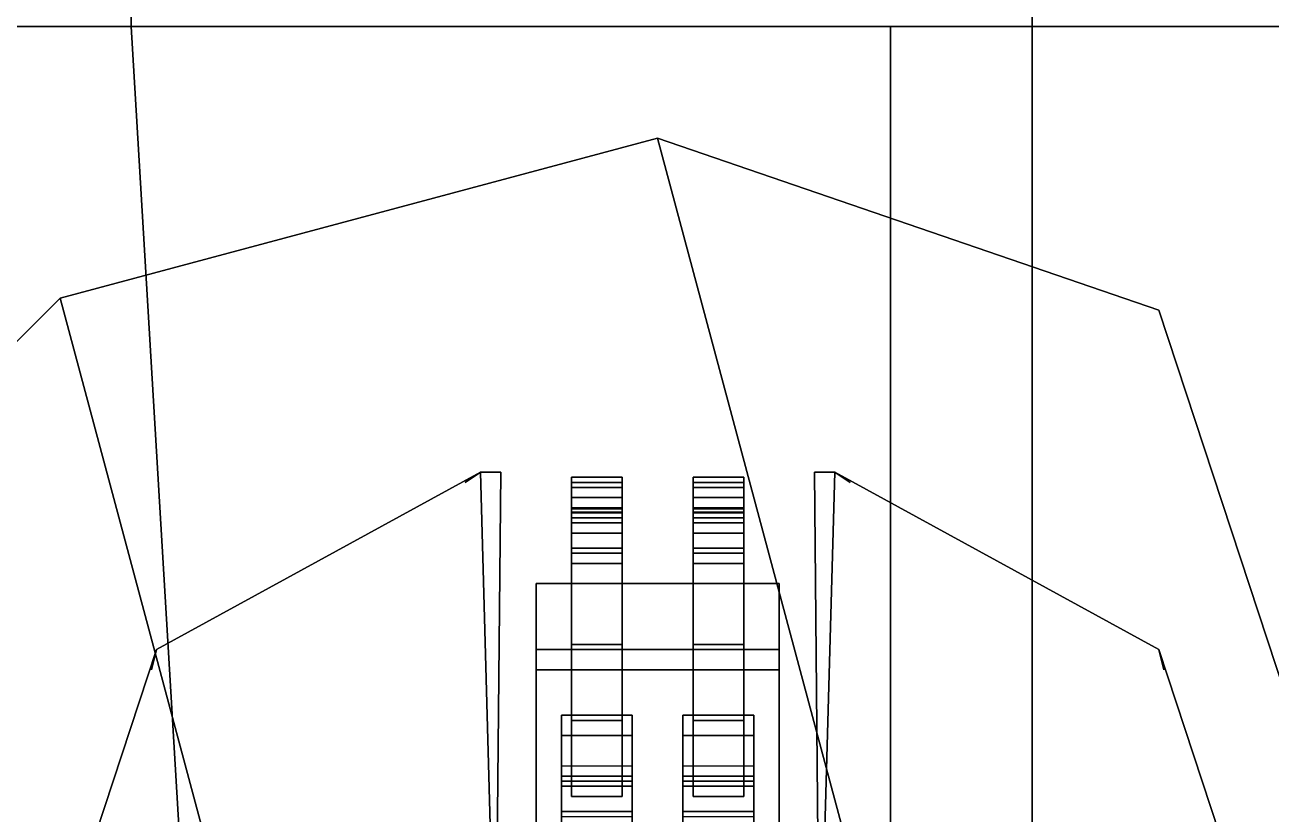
# Model space of a CAD drawing. Header units: millimetres. Extents: x -30 to 5.9, y -44.5 to 49.
# Drawn here: x -4.49 to -2.028, y -11.085 to -9.527 of the extents above; entities that cross this region are included whole.
import ezdxf

# ---------------------------------------------------------------- set-up
doc = ezdxf.new("R2010")
doc.units = ezdxf.units.MM
doc.layers.add('sleeve', color=5, linetype='Continuous')
doc.layers.add('turret', color=2, linetype='Continuous')

msp = doc.modelspace()

# ---------------------------------------------------------------- linework, layer by layer
for points in [[(5.57, -9.53, 4.45), (5.57, -0.7, 4.45), (-5.57, -0.7, 4.45), (-5.57, -9.53, 4.45)], [(-5, -9.53, -2.62), (-5, -0.7, -2.62), (-4.28, -0.7, -3.02), (-4.28, -9.53, -3.02)], [(-4.28, -0.7, -3.02), (-2.5, -0.7, -3.32), (-2.5, -9.53, -3.32), (-4.28, -9.53, -3.02)], [(-2.5, -9.53, -3.32), (-2.5, -0.7, -3.32), (0, -0.7, -3.42), (0, -9.53, -3.42)], [(5.61, -13.89, 2.53), (5.6475, -9.53, 2.5329), (-5.6475, -9.53, 2.5329), (-5.61, -13.89, 2.53)], [(-2.78, -9.53, 2.53), (-2.78, -9.53, 4.45), (-5.57, -9.53, 4.45), (-5.6475, -9.53, 2.5329)], [(-5.04, -13.89, -2.06), (-5, -9.53, -2.62), (-4.28, -9.53, -3.02), (-4.02, -13.89, -2.79)], [(-4.28, -9.53, -3.02), (-2.5, -9.53, -3.32), (-2.5, -13.89, -3.28), (-4.02, -13.89, -2.79)], [(2.78, -24.64, 4.74), (2.78, -9.53, 4.45), (-2.78, -9.53, 4.45), (-2.78, -24.64, 4.74)], [(-2.78, -9.53, 4.45), (-2.78, -9.53, 2.53), (-2.78, -24.64, 2.31), (-2.78, -24.64, 4.74)], [(-2.5, -13.89, -3.28), (-2.5, -9.53, -3.32), (0, -9.53, -3.42), (0, -13.89, -3.42)], [(-3.24, -9.75, 4.46), (-4.42, -10.0662, 4.46), (-4.42, -10.0662, 6.2), (-3.24, -9.75, 6.2)], [(-3.24, -9.75, 6.2), (-4.42, -10.0662, 6.2), (-4.42, -10.0662, 4.46), (-3.24, -9.75, 4.46)], [(-3.24, -9.75, 4.46), (-2.06, -14.1538, 4.54), (-3.24, -14.47, 4.55), (-4.42, -10.0662, 4.46)], [(-4.42, -10.0662, 4.46), (-3.24, -14.47, 4.55), (-2.06, -14.1538, 4.54), (-3.24, -9.75, 4.46)], [(-2.25, -10.09, 4.46), (-3.24, -9.75, 4.46), (-3.24, -9.75, 6.2), (-2.25, -10.09, 6.2)], [(-2.25, -10.09, 6.2), (-3.24, -9.75, 6.2), (-3.24, -9.75, 4.46), (-2.25, -10.09, 4.46)], [(-3.24, -9.75, 4.46), (-2.06, -14.1538, 4.54), (-1.1962, -13.29, 4.53), (-2.25, -10.09, 4.46)], [(-2.25, -10.09, 4.46), (-1.1962, -13.29, 4.53), (-2.06, -14.1538, 4.54), (-3.24, -9.75, 4.46)], [(-4.42, -10.0662, 4.46), (-5.2838, -10.93, 4.48), (-5.2838, -10.93, 6.2), (-4.42, -10.0662, 6.2)], [(-4.42, -10.0662, 6.2), (-5.2838, -10.93, 6.2), (-5.2838, -10.93, 4.48), (-4.42, -10.0662, 4.46)], [(-5.2838, -10.93, 4.48), (-4.42, -14.1538, 4.54), (-3.24, -14.47, 4.55), (-4.42, -10.0662, 4.46)], [(-4.42, -10.0662, 4.46), (-3.24, -14.47, 4.55), (-4.42, -14.1538, 4.54), (-5.2838, -10.93, 4.48)], [(-5.2838, -10.93, 4.48), (-4.42, -14.1538, 4.54), (-5.2838, -13.29, 4.53), (-5.6, -12.11, 4.5)], [(-5.6, -12.11, 4.5), (-5.2838, -13.29, 4.53), (-4.42, -14.1538, 4.54), (-5.2838, -10.93, 4.48)]]:
    msp.add_3dface(points)
at = {"layer": 'sleeve'}
for points in [[(-3.31, -10.43, 6.92), (-3.31, -10.42, 6.76), (-3.41, -10.42, 6.76), (-3.41, -10.43, 6.92)], [(-3.41, -10.42, 6.76), (-3.41, -10.48, 6.77), (-3.41, -10.49, 6.87), (-3.41, -10.43, 6.92)], [(-3.31, -10.42, 6.76), (-3.31, -10.43, 6.6), (-3.41, -10.43, 6.6), (-3.41, -10.42, 6.76)], [(-3.41, -10.43, 6.6), (-3.41, -10.49, 6.67), (-3.41, -10.48, 6.77), (-3.41, -10.42, 6.76)], [(-3.31, -10.43, 6.6), (-3.31, -10.46, 6.45), (-3.41, -10.46, 6.45), (-3.41, -10.43, 6.6)], [(-3.41, -10.46, 6.45), (-3.41, -10.51, 6.62), (-3.41, -10.49, 6.67), (-3.41, -10.43, 6.6)], [(-3.31, -10.44, 6.98), (-3.31, -10.43, 6.92), (-3.41, -10.43, 6.92), (-3.41, -10.44, 6.98)], [(-3.41, -10.43, 6.92), (-3.41, -10.49, 6.87), (-3.41, -10.5, 6.97), (-3.41, -10.44, 6.98)], [(-3.31, -10.49, 6.87), (-3.31, -10.48, 6.77), (-3.31, -10.42, 6.76), (-3.31, -10.43, 6.92)], [(-3.31, -10.48, 6.77), (-3.31, -10.49, 6.67), (-3.31, -10.43, 6.6), (-3.31, -10.42, 6.76)], [(-3.31, -10.49, 6.67), (-3.31, -10.51, 6.62), (-3.31, -10.46, 6.45), (-3.31, -10.43, 6.6)], [(-3.31, -10.5, 6.97), (-3.31, -10.49, 6.87), (-3.31, -10.43, 6.92), (-3.31, -10.44, 6.98)], [(-3.07, -10.43, 6.92), (-3.07, -10.42, 6.76), (-3.17, -10.42, 6.76), (-3.17, -10.43, 6.92)], [(-3.17, -10.42, 6.76), (-3.17, -10.48, 6.77), (-3.17, -10.49, 6.87), (-3.17, -10.43, 6.92)], [(-3.07, -10.42, 6.76), (-3.07, -10.43, 6.6), (-3.17, -10.43, 6.6), (-3.17, -10.42, 6.76)], [(-3.17, -10.43, 6.6), (-3.17, -10.49, 6.67), (-3.17, -10.48, 6.77), (-3.17, -10.42, 6.76)], [(-3.07, -10.43, 6.6), (-3.07, -10.46, 6.45), (-3.17, -10.46, 6.45), (-3.17, -10.43, 6.6)], [(-3.17, -10.46, 6.45), (-3.17, -10.51, 6.62), (-3.17, -10.49, 6.67), (-3.17, -10.43, 6.6)], [(-3.17, -10.43, 6.92), (-3.17, -10.49, 6.87), (-3.17, -10.5, 6.97), (-3.17, -10.44, 6.98)], [(-3.07, -10.44, 6.98), (-3.07, -10.43, 6.92), (-3.17, -10.43, 6.92), (-3.17, -10.44, 6.98)], [(-3.07, -10.49, 6.87), (-3.07, -10.48, 6.77), (-3.07, -10.42, 6.76), (-3.07, -10.43, 6.92)], [(-3.07, -10.48, 6.77), (-3.07, -10.49, 6.67), (-3.07, -10.43, 6.6), (-3.07, -10.42, 6.76)], [(-3.07, -10.49, 6.67), (-3.07, -10.51, 6.62), (-3.07, -10.46, 6.45), (-3.07, -10.43, 6.6)], [(-3.07, -10.5, 6.97), (-3.07, -10.49, 6.87), (-3.07, -10.43, 6.92), (-3.07, -10.44, 6.98)], [(-3.41, -10.44, 6.98), (-3.41, -10.5, 6.97), (-3.31, -10.5, 6.97), (-3.31, -10.44, 6.98)], [(-3.31, -10.46, 6.45), (-3.31, -10.53, 6.24), (-3.41, -10.53, 6.24), (-3.41, -10.46, 6.45)], [(-3.41, -10.53, 6.24), (-3.41, -10.59, 6.33), (-3.41, -10.51, 6.62), (-3.41, -10.46, 6.45)], [(-3.31, -10.51, 6.62), (-3.31, -10.59, 6.33), (-3.31, -10.53, 6.24), (-3.31, -10.46, 6.45)], [(-3.17, -10.44, 6.98), (-3.17, -10.5, 6.97), (-3.07, -10.5, 6.97), (-3.07, -10.44, 6.98)], [(-3.17, -10.53, 6.24), (-3.17, -10.59, 6.33), (-3.17, -10.51, 6.62), (-3.17, -10.46, 6.45)], [(-3.07, -10.46, 6.45), (-3.07, -10.53, 6.24), (-3.17, -10.53, 6.24), (-3.17, -10.46, 6.45)], [(-3.07, -10.51, 6.62), (-3.07, -10.59, 6.33), (-3.07, -10.53, 6.24), (-3.07, -10.46, 6.45)], [(-3.41, -10.49, 6.87), (-3.41, -10.48, 6.77), (-3.31, -10.48, 6.77), (-3.31, -10.49, 6.87)], [(-3.41, -10.48, 6.77), (-3.41, -10.49, 6.67), (-3.31, -10.49, 6.67), (-3.31, -10.48, 6.77)], [(-3.41, -10.4828, 6.7421), (-3.41, -10.56, 6.8), (-3.31, -10.56, 6.8), (-3.31, -10.4828, 6.7421)], [(-3.41, -10.4883, 6.6873), (-3.41, -10.57, 6.76), (-3.41, -10.56, 6.8), (-3.41, -10.4828, 6.7421)], [(-3.31, -10.56, 6.8), (-3.31, -10.57, 6.76), (-3.31, -10.4883, 6.6873), (-3.31, -10.4828, 6.7421)], [(-3.17, -10.49, 6.87), (-3.17, -10.48, 6.77), (-3.07, -10.48, 6.77), (-3.07, -10.49, 6.87)], [(-3.17, -10.48, 6.77), (-3.17, -10.49, 6.67), (-3.07, -10.49, 6.67), (-3.07, -10.48, 6.77)], [(-3.17, -10.4828, 6.7421), (-3.17, -10.56, 6.8), (-3.07, -10.56, 6.8), (-3.07, -10.4828, 6.7421)], [(-3.17, -10.4883, 6.6873), (-3.17, -10.57, 6.76), (-3.17, -10.56, 6.8), (-3.17, -10.4828, 6.7421)], [(-3.07, -10.56, 6.8), (-3.07, -10.57, 6.76), (-3.07, -10.4883, 6.6873), (-3.07, -10.4828, 6.7421)], [(-3.31, -10.4883, 6.6873), (-3.31, -10.57, 6.76), (-3.41, -10.57, 6.76), (-3.41, -10.4883, 6.6873)], [(-3.41, -10.49, 6.67), (-3.41, -10.51, 6.62), (-3.31, -10.51, 6.62), (-3.31, -10.49, 6.67)], [(-3.41, -10.5, 6.97), (-3.41, -10.49, 6.87), (-3.31, -10.49, 6.87), (-3.31, -10.5, 6.97)], [(-3.41, -10.51, 6.62), (-3.41, -10.59, 6.33), (-3.31, -10.59, 6.33), (-3.31, -10.51, 6.62)], [(-3.07, -10.4883, 6.6873), (-3.07, -10.57, 6.76), (-3.17, -10.57, 6.76), (-3.17, -10.4883, 6.6873)], [(-3.17, -10.49, 6.67), (-3.17, -10.51, 6.62), (-3.07, -10.51, 6.62), (-3.07, -10.49, 6.67)], [(-3.17, -10.5, 6.97), (-3.17, -10.49, 6.87), (-3.07, -10.49, 6.87), (-3.07, -10.5, 6.97)], [(-3.17, -10.51, 6.62), (-3.17, -10.59, 6.33), (-3.07, -10.59, 6.33), (-3.07, -10.51, 6.62)], [(-3.31, -10.53, 6.24), (-3.31, -10.75, 5.92), (-3.41, -10.75, 5.92), (-3.41, -10.53, 6.24)], [(-3.41, -10.75, 5.92), (-3.41, -10.75, 6.05), (-3.41, -10.59, 6.33), (-3.41, -10.53, 6.24)], [(-3.31, -10.59, 6.33), (-3.31, -10.75, 6.05), (-3.31, -10.75, 5.92), (-3.31, -10.53, 6.24)], [(-3.07, -10.53, 6.24), (-3.07, -10.75, 5.92), (-3.17, -10.75, 5.92), (-3.17, -10.53, 6.24)], [(-3.17, -10.75, 5.92), (-3.17, -10.75, 6.05), (-3.17, -10.59, 6.33), (-3.17, -10.53, 6.24)], [(-3.07, -10.59, 6.33), (-3.07, -10.75, 6.05), (-3.07, -10.75, 5.92), (-3.07, -10.53, 6.24)], [(-3.41, -10.56, 6.8), (-3.41, -10.63, 6.81), (-3.31, -10.63, 6.81), (-3.31, -10.56, 6.8)], [(-3.41, -10.57, 6.76), (-3.41, -10.63, 6.77), (-3.41, -10.63, 6.81), (-3.41, -10.56, 6.8)], [(-3.31, -10.57, 6.76), (-3.31, -10.63, 6.77), (-3.41, -10.63, 6.77), (-3.41, -10.57, 6.76)], [(-3.31, -10.63, 6.81), (-3.31, -10.63, 6.77), (-3.31, -10.57, 6.76), (-3.31, -10.56, 6.8)], [(-3.17, -10.56, 6.8), (-3.17, -10.63, 6.81), (-3.07, -10.63, 6.81), (-3.07, -10.56, 6.8)], [(-3.17, -10.57, 6.76), (-3.17, -10.63, 6.77), (-3.17, -10.63, 6.81), (-3.17, -10.56, 6.8)], [(-3.07, -10.57, 6.76), (-3.07, -10.63, 6.77), (-3.17, -10.63, 6.77), (-3.17, -10.57, 6.76)], [(-3.07, -10.63, 6.81), (-3.07, -10.63, 6.77), (-3.07, -10.57, 6.76), (-3.07, -10.56, 6.8)], [(-3.41, -10.59, 6.33), (-3.41, -10.75, 6.05), (-3.31, -10.75, 6.05), (-3.31, -10.59, 6.33)], [(-3.17, -10.59, 6.33), (-3.17, -10.75, 6.05), (-3.07, -10.75, 6.05), (-3.07, -10.59, 6.33)], [(-3, -10.63, 6.86), (-3, -10.63, 6.76), (-3.48, -10.63, 6.76), (-3.48, -10.63, 6.86)], [(-3.48, -10.63, 6.76), (-3.48, -10.76, 6.76), (-3.48, -10.76, 6.92), (-3.48, -10.63, 6.86)], [(-3, -10.63, 6.76), (-3, -10.8, 6.76), (-3.48, -10.8, 6.76), (-3.48, -10.63, 6.76)], [(-3.48, -10.63, 6.86), (-3.48, -10.76, 6.92), (-3, -10.76, 6.92), (-3, -10.63, 6.86)], [(-3, -10.76, 6.92), (-3, -10.76, 6.76), (-3, -10.63, 6.76), (-3, -10.63, 6.86)], [(-3.31, -10.75, 5.92), (-3.31, -10.9, 5.76), (-3.41, -10.9, 5.76), (-3.41, -10.75, 5.92)], [(-3.41, -10.9, 5.76), (-3.41, -10.9, 5.88), (-3.41, -10.75, 6.05), (-3.41, -10.75, 5.92)], [(-3.41, -10.75, 6.05), (-3.41, -10.9, 5.88), (-3.31, -10.9, 5.88), (-3.31, -10.75, 6.05)], [(-3.31, -10.75, 6.05), (-3.31, -10.9, 5.88), (-3.31, -10.9, 5.76), (-3.31, -10.75, 5.92)], [(-3.07, -10.75, 5.92), (-3.07, -10.9, 5.76), (-3.17, -10.9, 5.76), (-3.17, -10.75, 5.92)], [(-3.17, -10.9, 5.76), (-3.17, -10.9, 5.88), (-3.17, -10.75, 6.05), (-3.17, -10.75, 5.92)], [(-3.17, -10.75, 6.05), (-3.17, -10.9, 5.88), (-3.07, -10.9, 5.88), (-3.07, -10.75, 6.05)], [(-3.07, -10.75, 6.05), (-3.07, -10.9, 5.88), (-3.07, -10.9, 5.76), (-3.07, -10.75, 5.92)], [(-3.48, -10.76, 6.76), (-3.48, -10.8, 6.76), (-3.48, -10.8, 6.92), (-3.48, -10.76, 6.92)], [(-3.48, -10.76, 6.92), (-3.48, -11.79, 6.92), (-3, -11.79, 6.92), (-3, -10.76, 6.92)], [(-3, -10.8, 6.92), (-3, -10.8, 6.76), (-3, -10.76, 6.76), (-3, -10.76, 6.92)], [(-3.48, -10.8, 6.61), (-3.48, -11.79, 6.61), (-3.48, -11.79, 6.92), (-3.48, -10.8, 6.92)], [(-3, -10.8, 6.61), (-3, -11.79, 6.61), (-3.48, -11.79, 6.61), (-3.48, -10.8, 6.61)], [(-3, -10.8, 6.76), (-3, -10.8, 6.61), (-3.48, -10.8, 6.61), (-3.48, -10.8, 6.76)], [(-3, -11.79, 6.92), (-3, -11.79, 6.61), (-3, -10.8, 6.61), (-3, -10.8, 6.92)], [(-3.29, -10.89, 6.99), (-3.29, -10.89, 6.92), (-3.43, -10.89, 6.92), (-3.43, -10.89, 6.99)], [(-3.43, -10.89, 6.99), (-3.43, -11.01, 7.02), (-3.29, -11.01, 7.02), (-3.29, -10.89, 6.99)], [(-3.43, -10.89, 6.92), (-3.43, -10.99, 6.92), (-3.43, -11.01, 7.02), (-3.43, -10.89, 6.99)], [(-3.29, -10.89, 6.99), (-3.29, -11.01, 7.02), (-3.43, -11.01, 7.02), (-3.43, -10.89, 6.99)], [(-3.29, -10.93, 7.01), (-3.29, -10.89, 6.99), (-3.43, -10.89, 6.99), (-3.43, -10.93, 7.01)], [(-3.43, -10.89, 6.99), (-3.43, -11.01, 7.02), (-3.43, -11.03, 7.07), (-3.43, -10.93, 7.01)], [(-3.31, -10.9, 5.76), (-3.31, -11.05, 5.71), (-3.41, -11.05, 5.71), (-3.41, -10.9, 5.76)], [(-3.41, -11.05, 5.71), (-3.41, -11.05, 5.83), (-3.41, -10.9, 5.88), (-3.41, -10.9, 5.76)], [(-3.41, -10.9, 5.88), (-3.41, -11.05, 5.83), (-3.31, -11.05, 5.83), (-3.31, -10.9, 5.88)], [(-3.31, -10.9, 5.88), (-3.31, -11.05, 5.83), (-3.31, -11.05, 5.71), (-3.31, -10.9, 5.76)], [(-3.29, -11.01, 7.02), (-3.29, -10.99, 6.92), (-3.29, -10.89, 6.92), (-3.29, -10.89, 6.99)], [(-3.29, -11.03, 7.07), (-3.29, -11.01, 7.02), (-3.29, -10.89, 6.99), (-3.29, -10.93, 7.01)], [(-3.19, -10.89, 6.92), (-3.19, -10.99, 6.92), (-3.19, -11.01, 7.02), (-3.19, -10.89, 6.99)], [(-3.05, -10.89, 6.99), (-3.05, -10.89, 6.92), (-3.19, -10.89, 6.92), (-3.19, -10.89, 6.99)], [(-3.19, -10.89, 6.99), (-3.19, -11.01, 7.02), (-3.05, -11.01, 7.02), (-3.05, -10.89, 6.99)], [(-3.05, -10.89, 6.99), (-3.05, -11.01, 7.02), (-3.19, -11.01, 7.02), (-3.19, -10.89, 6.99)], [(-3.05, -10.93, 7.01), (-3.05, -10.89, 6.99), (-3.19, -10.89, 6.99), (-3.19, -10.93, 7.01)], [(-3.19, -10.89, 6.99), (-3.19, -11.01, 7.02), (-3.19, -11.03, 7.07), (-3.19, -10.93, 7.01)], [(-3.17, -11.05, 5.71), (-3.17, -11.05, 5.83), (-3.17, -10.9, 5.88), (-3.17, -10.9, 5.76)], [(-3.07, -10.9, 5.76), (-3.07, -11.05, 5.71), (-3.17, -11.05, 5.71), (-3.17, -10.9, 5.76)], [(-3.17, -10.9, 5.88), (-3.17, -11.05, 5.83), (-3.07, -11.05, 5.83), (-3.07, -10.9, 5.88)], [(-3.07, -10.9, 5.88), (-3.07, -11.05, 5.83), (-3.07, -11.05, 5.71), (-3.07, -10.9, 5.76)], [(-3.05, -11.01, 7.02), (-3.05, -10.99, 6.92), (-3.05, -10.89, 6.92), (-3.05, -10.89, 6.99)], [(-3.05, -11.03, 7.07), (-3.05, -11.01, 7.02), (-3.05, -10.89, 6.99), (-3.05, -10.93, 7.01)], [(-3.29, -11.02, 7.24), (-3.29, -10.93, 7.01), (-3.43, -10.93, 7.01), (-3.43, -11.02, 7.24)], [(-3.43, -10.93, 7.01), (-3.43, -11.03, 7.07), (-3.43, -11.08, 7.21), (-3.43, -11.02, 7.24)], [(-3.29, -11.08, 7.21), (-3.29, -11.03, 7.07), (-3.29, -10.93, 7.01), (-3.29, -11.02, 7.24)], [(-3.19, -10.93, 7.01), (-3.19, -11.03, 7.07), (-3.19, -11.08, 7.21), (-3.19, -11.02, 7.24)], [(-3.05, -11.02, 7.24), (-3.05, -10.93, 7.01), (-3.19, -10.93, 7.01), (-3.19, -11.02, 7.24)], [(-3.05, -11.08, 7.21), (-3.05, -11.03, 7.07), (-3.05, -10.93, 7.01), (-3.05, -11.02, 7.24)], [(-3.43, -11.01, 7.02), (-3.43, -10.99, 6.92), (-3.29, -10.99, 6.92), (-3.29, -11.01, 7.02)], [(-3.19, -11.01, 7.02), (-3.19, -10.99, 6.92), (-3.05, -10.99, 6.92), (-3.05, -11.01, 7.02)], [(-3.43, -11.03, 7.07), (-3.43, -11.01, 7.02), (-3.29, -11.01, 7.02), (-3.29, -11.03, 7.07)], [(-3.43, -11.02, 7.24), (-3.43, -11.08, 7.21), (-3.29, -11.08, 7.21), (-3.29, -11.02, 7.24)], [(-3.19, -11.03, 7.07), (-3.19, -11.01, 7.02), (-3.05, -11.01, 7.02), (-3.05, -11.03, 7.07)], [(-3.19, -11.02, 7.24), (-3.19, -11.08, 7.21), (-3.05, -11.08, 7.21), (-3.05, -11.02, 7.24)], [(-3.43, -11.08, 7.21), (-3.43, -11.03, 7.07), (-3.29, -11.03, 7.07), (-3.29, -11.08, 7.21)], [(-3.31, -11.05, 5.71), (-3.31, -11.05, 5.83), (-3.41, -11.05, 5.83), (-3.41, -11.05, 5.71)], [(-3.19, -11.08, 7.21), (-3.19, -11.03, 7.07), (-3.05, -11.03, 7.07), (-3.05, -11.08, 7.21)], [(-3.07, -11.05, 5.71), (-3.07, -11.05, 5.83), (-3.17, -11.05, 5.83), (-3.17, -11.05, 5.71)], [(-3.29, -11.09, 6.97), (-3.29, -11.08, 6.92), (-3.43, -11.08, 6.92), (-3.43, -11.09, 6.97)], [(-3.43, -11.08, 6.92), (-3.43, -11.17, 6.92), (-3.43, -11.19, 7.02), (-3.43, -11.09, 6.97)], [(-3.29, -11.19, 7.02), (-3.29, -11.17, 6.92), (-3.29, -11.08, 6.92), (-3.29, -11.09, 6.97)], [(-3.05, -11.09, 6.97), (-3.05, -11.08, 6.92), (-3.19, -11.08, 6.92), (-3.19, -11.09, 6.97)], [(-3.19, -11.08, 6.92), (-3.19, -11.17, 6.92), (-3.19, -11.19, 7.02), (-3.19, -11.09, 6.97)], [(-3.05, -11.19, 7.02), (-3.05, -11.17, 6.92), (-3.05, -11.08, 6.92), (-3.05, -11.09, 6.97)]]:
    msp.add_3dface(points, dxfattribs=at)
at = {"layer": 'turret'}
for points in [[(-4.23, -10.76, 5.75), (-4.47, -11.49, 5.75), (-3.56, -11.49, 5.75), (-3.59, -10.41, 5.75)], [(-3.59, -10.41, 5.75), (-3.56, -11.49, 5.75), (-4.47, -11.49, 5.75), (-4.23, -10.76, 5.75)], [(-3.59, -10.41, 5.88), (-4.23, -10.76, 5.88), (-4.23, -10.76, 5.75), (-3.59, -10.41, 5.75)], [(-3.59, -10.41, 5.75), (-4.23, -10.76, 5.75), (-4.23, -10.76, 5.88), (-3.59, -10.41, 5.88)], [(-3.59, -10.41, 6.76), (-4.23, -10.76, 6.76), (-4.23, -10.76, 6.8), (-3.59, -10.41, 6.8)], [(-3.59, -10.41, 6.8), (-4.23, -10.76, 6.8), (-4.23, -10.76, 6.76), (-3.59, -10.41, 6.76)], [(-3.59, -10.41, 5.75), (-3.62, -10.43, 5.75), (-3.62, -10.43, 6.76), (-3.59, -10.41, 6.76)], [(-3.59, -10.41, 6.76), (-3.62, -10.43, 6.76), (-3.62, -10.43, 5.75), (-3.59, -10.41, 5.75)], [(-3.55, -10.41, 5.88), (-3.59, -10.41, 5.88), (-3.59, -10.41, 5.75), (-3.55, -10.41, 5.75)], [(-3.55, -10.41, 5.75), (-3.59, -10.41, 5.75), (-3.59, -10.41, 5.88), (-3.55, -10.41, 5.88)], [(-3.59, -10.41, 5.75), (-3.56, -11.49, 5.75), (-3.56, -11.49, 5.75), (-3.55, -10.41, 5.75)], [(-3.55, -10.41, 5.75), (-3.56, -11.49, 5.75), (-3.56, -11.49, 5.75), (-3.59, -10.41, 5.75)], [(-3.55, -10.41, 6.76), (-3.59, -10.41, 6.76), (-3.59, -10.41, 6.8), (-3.55, -10.41, 6.8)], [(-3.55, -10.41, 6.8), (-3.59, -10.41, 6.8), (-3.59, -10.41, 6.76), (-3.55, -10.41, 6.76)], [(-2.93, -10.41, 5.75), (-2.89, -10.41, 5.75), (-2.89, -10.41, 5.88), (-2.93, -10.41, 5.88)], [(-2.93, -10.41, 5.88), (-2.89, -10.41, 5.88), (-2.89, -10.41, 5.75), (-2.93, -10.41, 5.75)], [(-2.89, -10.41, 5.75), (-2.92, -11.49, 5.75), (-2.92, -11.49, 5.75), (-2.93, -10.41, 5.75)], [(-2.93, -10.41, 5.75), (-2.92, -11.49, 5.75), (-2.92, -11.49, 5.75), (-2.89, -10.41, 5.75)], [(-2.93, -10.41, 6.76), (-2.89, -10.41, 6.76), (-2.89, -10.41, 6.8), (-2.93, -10.41, 6.8)], [(-2.93, -10.41, 6.8), (-2.89, -10.41, 6.8), (-2.89, -10.41, 6.76), (-2.93, -10.41, 6.76)], [(-2.89, -10.41, 5.75), (-2.92, -11.49, 5.75), (-2.01, -11.49, 5.75), (-2.25, -10.76, 5.75)], [(-2.25, -10.76, 5.75), (-2.01, -11.49, 5.75), (-2.92, -11.49, 5.75), (-2.89, -10.41, 5.75)], [(-2.89, -10.41, 6.76), (-2.86, -10.43, 6.76), (-2.86, -10.43, 5.75), (-2.89, -10.41, 5.75)], [(-2.89, -10.41, 5.75), (-2.86, -10.43, 5.75), (-2.86, -10.43, 6.76), (-2.89, -10.41, 6.76)], [(-2.89, -10.41, 5.88), (-2.25, -10.76, 5.88), (-2.25, -10.76, 5.75), (-2.89, -10.41, 5.75)], [(-2.89, -10.41, 5.75), (-2.25, -10.76, 5.75), (-2.25, -10.76, 5.88), (-2.89, -10.41, 5.88)], [(-2.89, -10.41, 6.8), (-2.25, -10.76, 6.8), (-2.25, -10.76, 6.76), (-2.89, -10.41, 6.76)], [(-2.89, -10.41, 6.76), (-2.25, -10.76, 6.76), (-2.25, -10.76, 6.8), (-2.89, -10.41, 6.8)], [(-4.23, -10.76, 5.75), (-4.47, -11.49, 5.75), (-4.47, -11.49, 5.88), (-4.23, -10.76, 5.88)], [(-4.23, -10.76, 5.88), (-4.47, -11.49, 5.88), (-4.47, -11.49, 5.75), (-4.23, -10.76, 5.75)], [(-4.23, -10.76, 6.8), (-4.47, -11.49, 6.8), (-4.47, -11.49, 6.76), (-4.23, -10.76, 6.76)], [(-4.23, -10.76, 6.76), (-4.47, -11.49, 6.76), (-4.47, -11.49, 6.8), (-4.23, -10.76, 6.8)], [(-4.23, -10.76, 6.76), (-4.24, -10.8, 6.76), (-4.24, -10.8, 5.75), (-4.23, -10.76, 5.75)], [(-4.23, -10.76, 5.75), (-4.24, -10.8, 5.75), (-4.24, -10.8, 6.76), (-4.23, -10.76, 6.76)], [(-2.25, -10.76, 5.75), (-2.24, -10.8, 5.75), (-2.24, -10.8, 6.76), (-2.25, -10.76, 6.76)], [(-2.25, -10.76, 6.76), (-2.24, -10.8, 6.76), (-2.24, -10.8, 5.75), (-2.25, -10.76, 5.75)], [(-2.25, -10.76, 5.88), (-2.01, -11.49, 5.88), (-2.01, -11.49, 5.75), (-2.25, -10.76, 5.75)], [(-2.25, -10.76, 5.75), (-2.01, -11.49, 5.75), (-2.01, -11.49, 5.88), (-2.25, -10.76, 5.88)], [(-2.25, -10.76, 6.76), (-2.01, -11.49, 6.76), (-2.01, -11.49, 6.8), (-2.25, -10.76, 6.8)], [(-2.25, -10.76, 6.8), (-2.01, -11.49, 6.8), (-2.01, -11.49, 6.76), (-2.25, -10.76, 6.76)]]:
    msp.add_3dface(points, dxfattribs=at)

doc.saveas('drawing.dxf')
